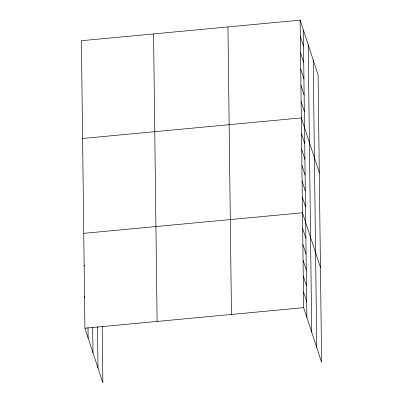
<?xml version="1.0" encoding="UTF-8"?>
<svg xmlns="http://www.w3.org/2000/svg" width="403" height="403" viewBox="0 0 403 403"><rect width="100%" height="100%" fill="white"/><g stroke="black" fill="none" stroke-linecap="round" stroke-linejoin="round"><path stroke-width="0.6" d="M300.124 20.15L303.645 307.655L321.604 362.287L318.088 74.782L300.124 20.15L81.396 40.713L84.912 328.218L102.876 382.85L102.181 326.289M82.59 138.466L301.323 117.903L319.282 172.529M83.753 233.342L302.482 212.779L320.445 267.411M84.912 328.218L303.645 307.655M300.326 36.441L303.535 46.194M300.527 52.733L303.731 62.49M300.724 69.024L303.933 78.781M300.925 85.32L304.129 95.073M301.122 101.611L304.33 111.364M301.515 133.715L304.723 143.468M301.711 149.528L304.915 159.281M301.902 165.341L305.111 175.093M302.099 181.154L305.303 190.906M302.29 196.966L305.499 206.719M302.678 228.592L305.882 238.344M302.87 244.404L306.079 254.157M303.066 260.217L306.27 269.97M303.257 276.03L306.466 285.782M303.454 291.843L306.658 301.595M84.136 264.967L84.514 266.116M84.524 296.593L84.902 297.741M313.217 59.971L316.738 347.477M308.204 44.713L311.721 332.218M303.333 29.903L306.854 317.408M227.942 26.936L231.463 314.441M153.573 33.928L157.094 321.433M97.501 326.687L98.005 368.04M92.675 327.241L92.987 352.781M87.995 327.634L88.121 337.976"/></g></svg>
